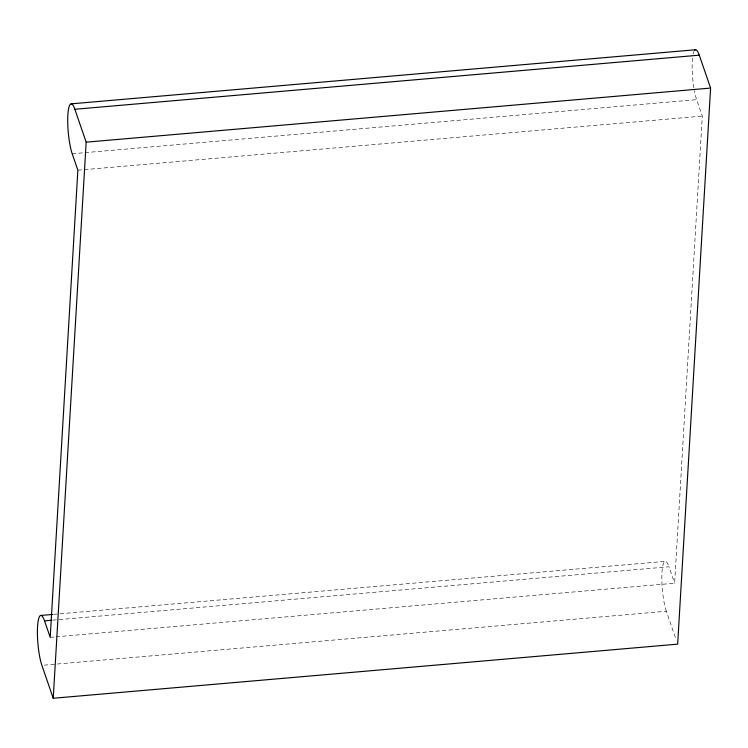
<?xml version="1.0" encoding="UTF-8"?>
<svg xmlns="http://www.w3.org/2000/svg" width="748" height="748" viewBox="0 0 748 748"><rect width="100%" height="100%" fill="white"/><g stroke="black" fill="none" stroke-linecap="round" stroke-linejoin="round"><path stroke-width="0.56" stroke-dasharray="3.74 2.81" d="M56.016 636.81L674.631 583.216L702.297 116.108L696.64 99.652A27.77 5.32 85 0 1 694.387 90.714M72.201 153.761L83.832 152.751M84.992 152.648L696.64 99.652M77.867 170.207L702.297 116.108M53.566 614.351L665.271 561.346M52.669 620.167L668.964 566.769L674.631 583.216M50.2 637.315L54.847 636.913M44.225 665.15L666.328 611.247L676.145 639.764M693.882 87.853A27.77 5.32 85 0 1 692.657 56.923M693.125 54.146A27.77 5.32 85 0 1 693.929 51.472M666.328 611.247A27.77 5.32 85 0 1 661.98 572.557A27.77 5.32 85 0 1 668.964 566.769"/><path stroke-width="1.12" d="M53.23 698.258L86.17 142.167L74.837 109.273L699.268 55.165L710.6 88.068L677.66 644.15L53.23 698.258L41.897 665.355A27.77 5.32 85 0 1 37.55 626.665A27.77 5.32 85 0 1 44.534 620.868L51.509 620.26M71.079 103.86L695.584 49.751M86.17 142.167L710.6 88.068M40.775 615.454L52.472 614.445M44.534 620.868L50.2 637.315L77.867 170.207L72.201 153.761A27.77 5.32 85 0 1 67.862 115.061A27.77 5.32 85 0 1 74.837 109.273M694.499 50.462A27.77 5.32 85 0 1 699.268 55.165"/></g></svg>
